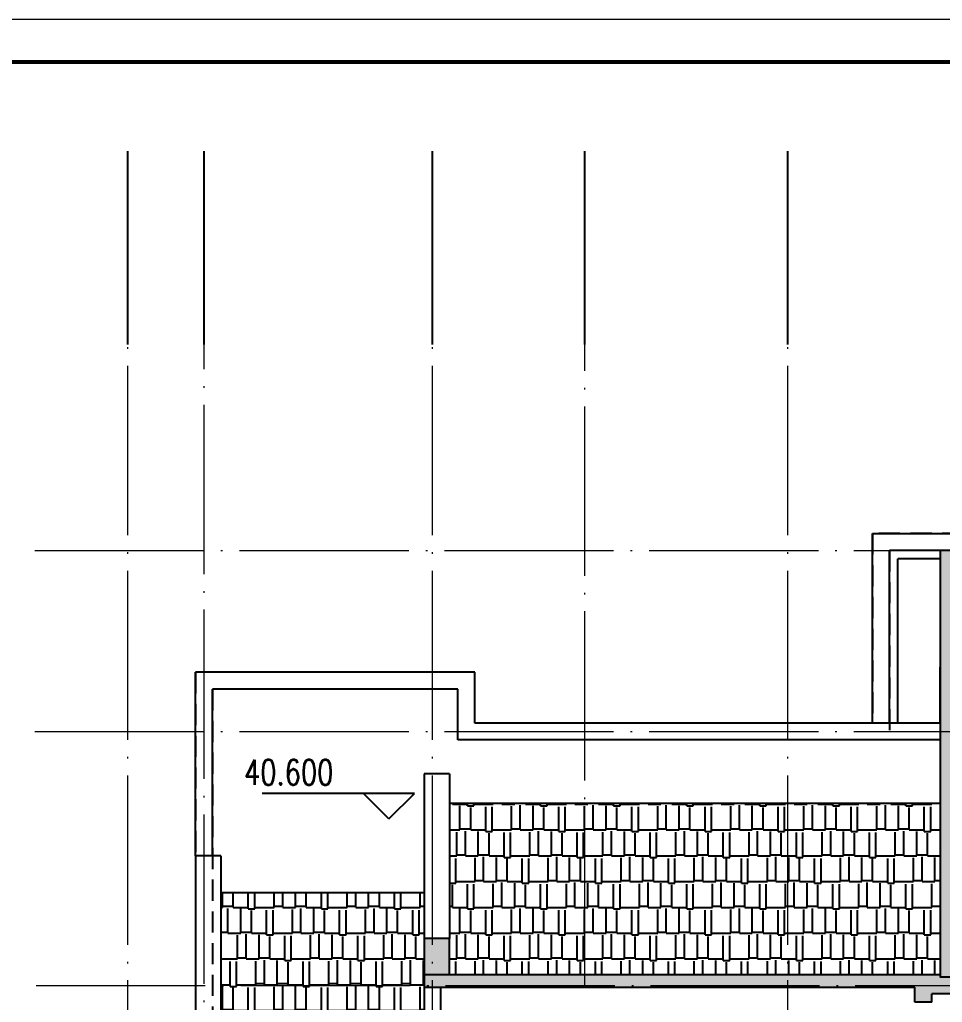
# Model space of a CAD drawing. Extents: x 1332633 to 1595679, y 264824 to 640777.
# Drawn here: x 1345853 to 1356757, y 457878 to 469489 of the extents above; entities that cross this region are included whole.
import ezdxf
from ezdxf.enums import TextEntityAlignment as Align

# ---------------------------------------------------------------- set-up
doc = ezdxf.new("R2010")
doc.units = 0
doc.header["$LTSCALE"] = 1000
doc.header["$MEASUREMENT"] = 0
doc.linetypes.add('DOTE', pattern=[2.42, 2, -0.2, 0.02, -0.2])
doc.linetypes.add('HIDDEN', pattern=[0.375, 0.25, -0.125])
doc.layers.get('0').update_dxf_attribs({"linetype": 'CONTINUOUS'})
for name, color, linetype, lineweight in [('_公共_图框', 4, 'CONTINUOUS', 5), ('DOTE', 1, 'DOTE', 13), ('PUB_TEXT', 7, 'CONTINUOUS', 13)]:
    doc.layers.add(name, color=color, linetype=linetype, lineweight=lineweight)
for name, color, linetype in [('A-Balcony(建筑阳台)', 32, 'CONTINUOUS'), ('A-Fur1(建筑厨卫洁具)', 136, 'CONTINUOUS'), ('A-Wall(建筑墙)', 255, 'CONTINUOUS'), ('A-WALL_建筑墙_', 255, 'CONTINUOUS'), ('AXIS', 3, 'CONTINUOUS'), ('DIM_ELEV', 3, 'CONTINUOUS'), ('hatch', 251, 'CONTINUOUS')]:
    doc.layers.add(name, color=color, linetype=linetype)
doc.styles.add('_TCH_DIM', font='SIMPLEX', dxfattribs={"width": 0.8, "bigfont": 'HZTXT'})
doc.styles.add('图框文字', font='SIMKAI.TTF')
pattern_1 = [(360, (-143339.6, 94459.1), (647.7, 304.8), [152.4, -127, 177.8, -76.2, 228.6, -101.6]), (360, (-143187.2, 94471.8), (647.7, 304.8), [127, -482.6, 101.6, -152.4]), (360, (-142882.4, 94440.05), (647.7, 304.8), [76.2, -787.4]), (90, (-143339.6, 94459.1), (-215.9, 304.8), [292.1, -927.1]), (90, (-143187.2, 94459.1), (-215.9, 304.8), [285.75, -933.45]), (90, (-143060.2, 94459.1), (-215.9, 304.8), [266.7, -952.5]), (90, (-142882.4, 94440.05), (-215.9, 304.8), [292.1, -927.1]), (90, (-142806.2, 94440.05), (-215.9, 304.8), [292.1, -927.1]), (90, (-142577.6, 94459.1), (-215.9, 304.8), [279.4, -939.8])]

# ---------------------------------------------------------------- blocks, each defined once
blk = doc.blocks.new('vvxv')
at = {"layer": '_公共_图框'}
blk.add_lwpolyline([(-63000, 0), (0, 0), (0, 29700), (-63000, 29700)], close=True, dxfattribs=at)
at = {"layer": '_公共_图框', "const_width": 50}
blk.add_lwpolyline([(-61750, 500), (-500, 500), (-500, 29200), (-61750, 29200)], close=True, dxfattribs=at)
at = {"layer": '_公共_图框', "style": '图框文字'}
for tag, height, p in [('建设单位', 250, (-2500, 19150)), ('合作单位', 250, (-2527, 16842)), ('项目名称', 250, (-2500, 15150)), ('项目编号', 250, (-2500, 13150)), ('建筑', 175, (-1300, 2800)), ('方案深化', 175, (-1300, 2450)), ('1:100', 175, (-1300, 2100)), ('20090705', 175, (-1300, 1750)), ('图号', 175, (-1300, 1225))]:
    blk.add_attdef(tag, text='', height=height, dxfattribs=at).set_placement(p, align=Align.MIDDLE_CENTER)
blk = doc.blocks.new('fsg')
at = {"layer": 'A-Fur1(建筑厨卫洁具)', "linetype": 'HIDDEN'}
for points in [[(1358132, 504525), (1355932, 504525), (1355932, 502285), (1351232, 502285), (1351232, 502885), (1347932, 502885), (1347932, 496885), (1347032, 496885), (1347032, 490985), (1350832, 490985), (1350832, 492185), (1351332, 492185), (1351332, 491585), (1354332, 491585), (1354332, 492185), (1354832, 492185), (1354832, 491585), (1358132, 491585)], [(1358132, 504325), (1356132, 504325), (1356132, 502085), (1351032, 502085), (1351032, 502685), (1348132, 502685), (1348132, 496685), (1347232, 496685), (1347232, 491185), (1350632, 491185), (1350632, 492385), (1351532, 492385), (1351532, 491785), (1354132, 491785), (1354132, 492385), (1355032, 492385), (1355032, 491785), (1358132, 491785)]]:
    blk.add_lwpolyline(points, dxfattribs=at)

msp = doc.modelspace()

# ---------------------------------------------------------------- hatches: boundary and pattern name
at = {"layer": 'hatch', "ltscale": 0.2}
for points in [[(1356732, 463218), (1357132, 463218), (1357132, 463018), (1356932, 463018), (1356932, 458378), (1358132, 458378), (1358132, 458178), (1356932, 458178), (1356732, 458178)], [(1350632, 458632), (1350932, 458632), (1350932, 458206), (1350632, 458206)], [(1350632, 458206), (1350932, 458206), (1356732, 458206), (1356732, 458178), (1356932, 458178), (1356932, 457978), (1356632, 457978), (1356632, 457878), (1356432, 457878), (1356432, 458056), (1350632, 458056)]]:
    msp.add_hatch(color=256, dxfattribs=at).paths.add_polyline_path(points)
h = msp.add_hatch(dxfattribs=at)
h.set_pattern_fill('AR-RSHKE', color=256, scale=100, style=0)
h.set_pattern_definition(pattern_1)
h.paths.add_polyline_path([(1356732, 460231), (1350932, 460231), (1350932, 458632), (1350932, 458206), (1356732, 458206)])
h = msp.add_hatch(dxfattribs=at)
h.set_pattern_fill('AR-RSHKE', color=256, scale=100, style=0)
h.set_pattern_definition(pattern_1)
h.paths.add_polyline_path([(1350632, 458206), (1350632, 458632), (1350632, 459177), (1348232, 459177), (1348232, 457578), (1348232, 457153), (1350632, 457153), (1350632, 458056)])

# ---------------------------------------------------------------- linework, layer by layer
msp.add_lwpolyline([(1357132, 463218), (1356732, 463218), (1356732, 458178), (1358132, 458178)])
at = {"layer": 'A-Balcony(建筑阳台)'}
for p, q in [((1355932, 463418), (1360332, 463418)), ((1355932, 461178), (1355932, 463418)), ((1356732, 463218), (1356132, 463218)), ((1356132, 461178), (1356132, 463218)), ((1356732, 463118), (1356232, 463118)), ((1356232, 461178), (1356232, 463118)), ((1347932, 459609), (1347932, 461778)), ((1351232, 461778), (1347932, 461778)), ((1351232, 461178), (1351232, 461778)), ((1348132, 459609), (1348132, 461578)), ((1351032, 461578), (1348132, 461578)), ((1351032, 460978), (1351032, 461578)), ((1356732, 461178), (1351232, 461178)), ((1356732, 460978), (1351032, 460978)), ((1350932, 460578, 0), (1350632, 460578)), ((1350632, 460578, 0), (1350632, 458632, 0)), ((1350932, 460578, 0), (1350932, 458632, 0)), ((1350932, 460231, 0), (1356732, 460231, 0)), ((1350932, 460231, 0), (1356732, 460231, 0)), ((1350932, 460231, 0), (1356732, 460231, 0)), ((1347932, 459609, 0), (1347932, 457578, 0)), ((1348232, 459609), (1347932, 459609, 0)), ((1348232, 459609), (1348232, 457578)), ((1348232, 459177), (1350632, 459177))]:
    msp.add_line(p, q, dxfattribs=at)
at = {"layer": 'A-Wall(建筑墙)'}
msp.add_line((1356732, 461178), (1356732, 461838, 0), dxfattribs=at)
msp.add_line((1356732, 461178), (1356732, 461838, 0), dxfattribs=at)
at = {"layer": 'A-WALL_建筑墙_'}
for p, q in [((1356732, 460978), (1356732, 458178, 0)), ((1356732, 460978), (1356732, 458178, 0)), ((1350832, 457003), (1350832, 458056)), ((1356432, 457878), (1356432, 458056)), ((1356632, 457878), (1356632, 457978)), ((1356932, 457978, 0), (1356632, 457978)), ((1356632, 457878), (1356432, 457878))]:
    msp.add_line(p, q, dxfattribs=at)
at = {"layer": 'A-WALL_建筑墙_', "ltscale": 0.2}
for p, q in [((1350632, 458206), (1356732, 458206)), ((1350632, 458206), (1350632, 458056)), ((1350632, 458056), (1356432, 458056)), ((1350632, 458056, 0), (1350632, 456278, 0))]:
    msp.add_line(p, q, dxfattribs=at)
msp.add_lwpolyline([(1350632, 458206), (1350932, 458206), (1350932, 458632), (1350632, 458632)], close=True, dxfattribs=at)
at = {"layer": 'AXIS'}
for p, q in [((1347132, 465651), (1347132, 467934)), ((1348032, 465651), (1348032, 467934)), ((1350732, 465651), (1350732, 467934)), ((1352532, 465651), (1352532, 467934)), ((1354932, 465651), (1354932, 467934))]:
    msp.add_line(p, q, dxfattribs=at)
at = {"layer": 'DIM_ELEV'}
for p, q in [((1350518, 460347, 0), (1348718, 460347, 0)), ((1350218, 460047, 0), (1349918, 460347, 0)), ((1350218, 460047, 0), (1350518, 460347, 0))]:
    msp.add_line(p, q, dxfattribs=at)
at = {"layer": 'DOTE'}
for p, q in [((1347132, 448878), (1347132, 465911)), ((1348032, 455678), (1348032, 465911)), ((1350732, 448878), (1350732, 465911)), ((1352532, 458078), (1352532, 465911)), ((1354932, 448878), (1354932, 465911)), ((1346032, 463218), (1393109, 463218)), ((1346032, 461078), (1393109, 461078)), ((1346047, 458078), (1393123, 458078))]:
    msp.add_line(p, q, dxfattribs=at)

# ---------------------------------------------------------------- block references
msp.add_blockref('vvxv', (1401833, 439789))
at = {"layer": 'A-Fur1(建筑厨卫洁具)'}
msp.add_blockref('fsg', (0, -41107), dxfattribs=at)

# ---------------------------------------------------------------- texts
at = {"layer": 'PUB_TEXT', "style": '_TCH_DIM', "width": 0.752941}
msp.add_text('40.600', height=297.5, dxfattribs=at).set_placement((1348505, 460447, 0))

doc.saveas('drawing.dxf')
